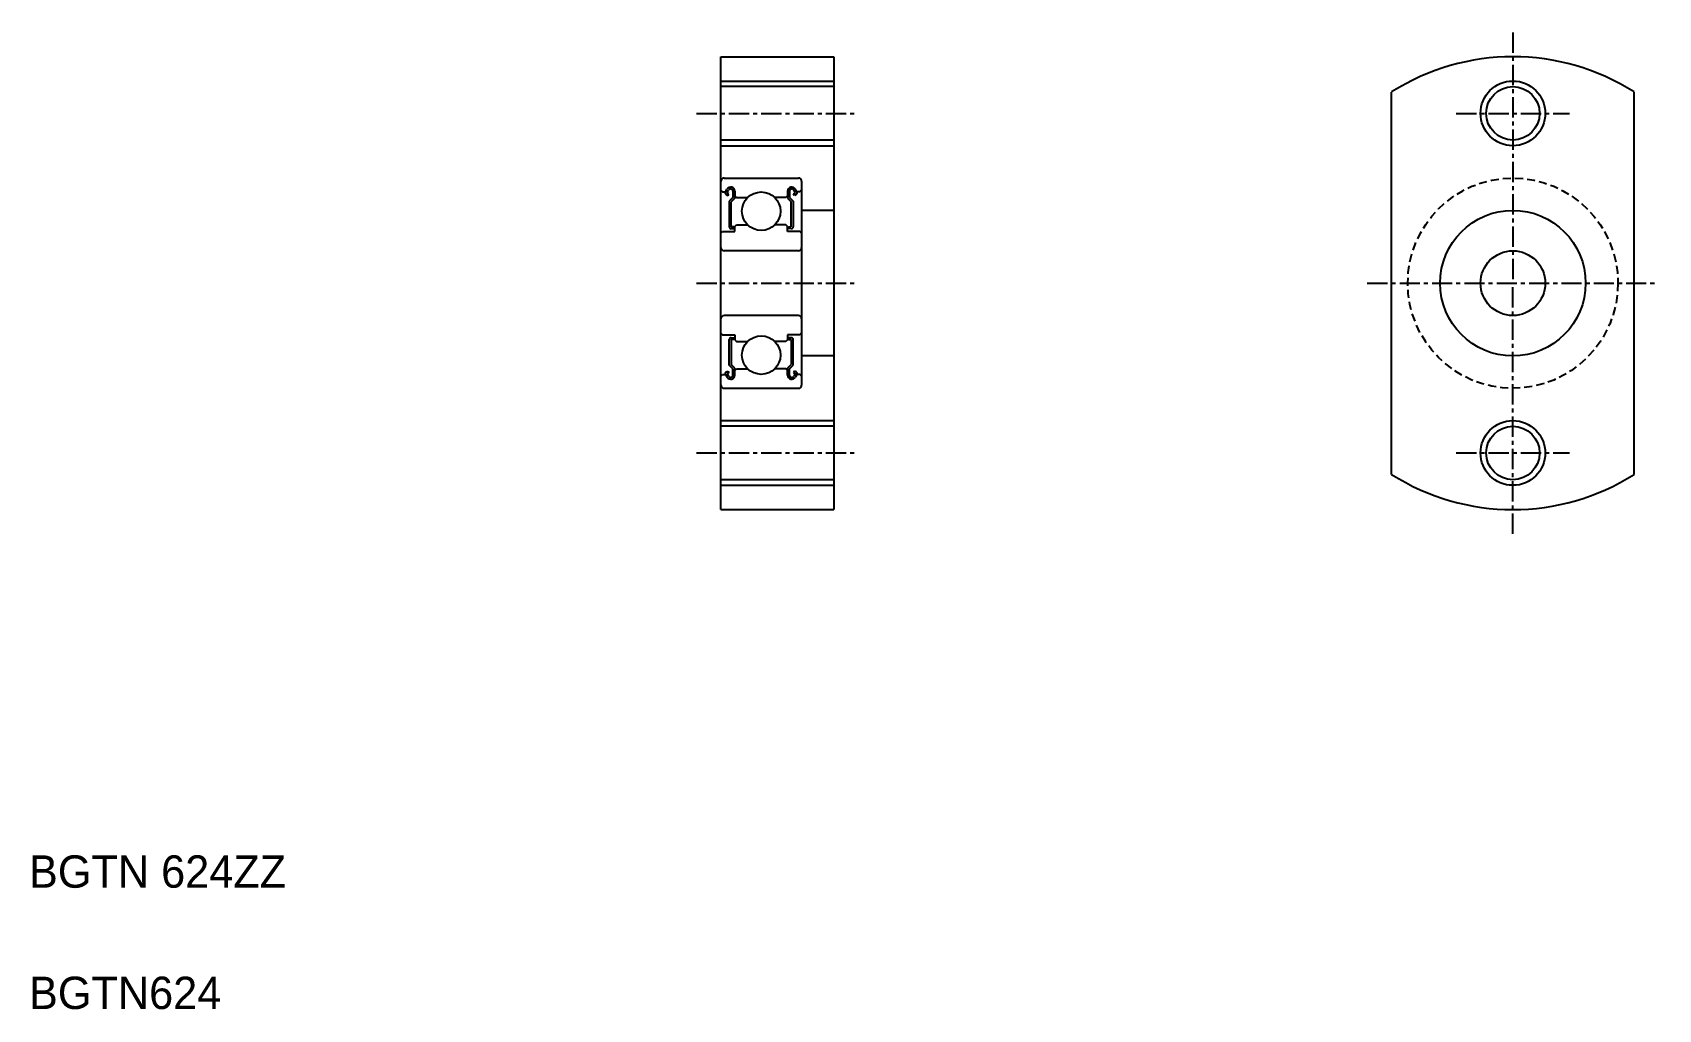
# Model space of a CAD drawing. Extents: x 5 to 106, y 5 to 65.
import ezdxf

# ---------------------------------------------------------------- set-up
doc = ezdxf.new("R2010")
doc.units = 0
doc.linetypes.add('CENTER', pattern=[2, 1.25, -0.25, 0.25, -0.25])
doc.linetypes.add('DASHED', pattern=[0.75, 0.5, -0.25])
doc.layers.get('0').update_dxf_attribs({"linetype": 'CONTINUOUS'})
doc.layers.add('CENTER', color=1, linetype='CENTER')

msp = doc.modelspace()

# ---------------------------------------------------------------- linework, layer by layer
at = {"color": 7, "linetype": 'CONTINUOUS'}
for p, q in [((47.78, 35.88), (47.78, 63.88)), ((47.78, 63.88), (54.78, 63.88)), ((54.78, 63.88), (54.78, 35.88)), ((54.78, 62.03), (47.78, 62.03)), ((89.26, 38.06), (89.26, 61.7)), ((104.26, 38.06), (104.26, 61.7)), ((54.78, 58.73), (47.78, 58.73)), ((47.98, 56.38), (52.58, 56.38)), ((47.78, 55.63), (47.88, 55.53)), ((47.88, 55.53), (48.07, 55.53)), ((48.07, 55.53), (48.16, 55.69)), ((48.11, 55.37), (48.21, 55.31)), ((48.17, 55.47), (48.26, 55.63)), ((48.27, 55.41), (48.17, 55.47)), ((48.21, 55.31), (48.27, 55.41)), ((48.53, 55.56), (48.53, 55.18)), ((48.65, 55.56), (48.65, 55.13)), ((51.9, 55.56), (51.9, 55.13)), ((52.02, 55.56), (52.02, 55.18)), ((52.28, 55.41), (52.39, 55.47)), ((52.34, 55.31), (52.28, 55.41)), ((52.39, 55.47), (52.29, 55.63)), ((52.44, 55.37), (52.34, 55.31)), ((52.49, 55.53), (52.39, 55.69)), ((52.68, 55.53), (52.49, 55.53)), ((52.78, 55.63), (52.68, 55.53)), ((52.78, 56.18), (52.78, 43.58)), ((48.53, 55.18), (48.3, 54.94)), ((48.3, 54.94), (48.3, 53.36)), ((48.65, 55.13), (48.42, 54.9)), ((48.42, 53.36), (48.42, 54.9)), ((48.65, 55.28), (48.75, 55.18)), ((48.75, 55.18), (49.44, 55.18)), ((51.8, 55.18), (51.11, 55.18)), ((51.9, 55.28), (51.8, 55.18)), ((51.9, 55.13), (52.14, 54.9)), ((52.02, 55.18), (52.25, 54.94)), ((52.14, 53.36), (52.14, 54.9)), ((52.25, 54.94), (52.25, 53.36)), ((54.78, 54.38), (52.78, 54.38)), ((48.59, 53.36), (48.42, 53.36)), ((48.59, 53.25), (48.59, 53.36)), ((48.65, 53.38), (48.75, 53.48)), ((48.65, 53.08), (48.65, 53.38)), ((48.75, 53.48), (49.44, 53.48)), ((51.8, 53.48), (51.11, 53.48)), ((51.9, 53.38), (51.8, 53.48)), ((51.9, 53.08), (51.9, 53.38)), ((51.96, 53.25), (51.96, 53.36)), ((51.96, 53.36), (52.14, 53.36)), ((47.78, 52.98), (47.88, 53.08)), ((47.88, 53.08), (48.65, 53.08)), ((48.42, 53.25), (48.59, 53.25)), ((52.68, 53.08), (51.9, 53.08)), ((52.14, 53.25), (51.96, 53.25)), ((52.78, 52.98), (52.68, 53.08)), ((52.58, 51.88), (47.98, 51.88)), ((52.58, 47.88), (47.98, 47.88)), ((47.78, 46.78), (47.88, 46.68)), ((47.88, 46.68), (48.65, 46.68)), ((48.3, 44.81), (48.3, 46.39)), ((48.42, 46.51), (48.59, 46.51)), ((48.59, 46.39), (48.42, 46.39)), ((48.42, 46.39), (48.42, 44.86)), ((48.59, 46.51), (48.59, 46.39)), ((48.65, 46.68), (48.65, 46.38)), ((48.65, 46.38), (48.75, 46.28)), ((48.75, 46.28), (49.44, 46.28)), ((51.8, 46.28), (51.11, 46.28)), ((51.9, 46.38), (51.8, 46.28)), ((51.9, 46.68), (51.9, 46.38)), ((52.68, 46.68), (51.9, 46.68)), ((51.96, 46.51), (51.96, 46.39)), ((52.14, 46.51), (51.96, 46.51)), ((51.96, 46.39), (52.14, 46.39)), ((52.14, 46.39), (52.14, 44.86)), ((52.25, 44.81), (52.25, 46.39)), ((52.78, 46.78), (52.68, 46.68)), ((54.78, 45.38), (52.78, 45.38)), ((48.11, 44.39), (48.21, 44.44)), ((48.27, 44.34), (48.17, 44.29)), ((48.17, 44.29), (48.26, 44.13)), ((48.21, 44.44), (48.27, 44.34)), ((48.53, 44.58), (48.3, 44.81)), ((48.65, 44.63), (48.42, 44.86)), ((48.53, 44.2), (48.53, 44.58)), ((48.65, 44.2), (48.65, 44.63)), ((48.65, 44.48), (48.75, 44.58)), ((48.75, 44.58), (49.44, 44.58)), ((51.8, 44.58), (51.11, 44.58)), ((51.9, 44.48), (51.8, 44.58)), ((51.9, 44.63), (52.14, 44.86)), ((51.9, 44.2), (51.9, 44.63)), ((52.02, 44.58), (52.25, 44.81)), ((52.02, 44.2), (52.02, 44.58)), ((52.34, 44.44), (52.28, 44.34)), ((52.28, 44.34), (52.39, 44.29)), ((52.39, 44.29), (52.29, 44.13)), ((52.44, 44.39), (52.34, 44.44)), ((47.78, 44.13), (47.88, 44.23)), ((47.88, 44.23), (48.07, 44.23)), ((47.98, 43.38), (52.58, 43.38)), ((48.07, 44.23), (48.16, 44.07)), ((52.49, 44.23), (52.39, 44.07)), ((52.68, 44.23), (52.49, 44.23)), ((52.78, 44.13), (52.68, 44.23)), ((54.78, 41.03), (47.78, 41.03)), ((54.78, 37.73), (47.78, 37.73)), ((47.78, 35.88), (54.78, 35.88))]:
    msp.add_line(p, q, dxfattribs=at)
at = {"color": 3, "linetype": 'CONTINUOUS'}
for p, q in [((47.78, 62.38), (54.78, 62.38)), ((47.78, 58.38), (54.78, 58.38)), ((47.78, 41.38), (54.78, 41.38)), ((47.78, 37.38), (54.78, 37.38))]:
    msp.add_line(p, q, dxfattribs=at)
for centre in [(96.76, 60.38), (96.76, 39.38)]:
    msp.add_circle(centre, 2, dxfattribs=at)
at = {"color": 7, "linetype": 'CONTINUOUS'}
for centre, radius in [((96.76, 60.38), 1.65), ((50.28, 54.33), 1.19), ((96.76, 49.88), 4.5), ((96.76, 49.88), 2), ((50.28, 45.43), 1.19), ((96.76, 39.38), 1.65)]:
    msp.add_circle(centre, radius, dxfattribs=at)
at = {"color": 3, "linetype": 'DASHED'}
msp.add_circle((96.76, 49.88), 6.5, dxfattribs=at)
at = {"color": 7, "linetype": 'CONTINUOUS'}
for centre, radius, start, end in [((96.76, 49.88), 14, 57.6076, 122.3924), ((47.98, 56.18), 0.2, 90, 180), ((52.58, 56.18), 0.2, 0, 90), ((48.17, 55.47), 0.116, 150.0007, 240.0004), ((48.39, 55.56), 0.261, 0, 150.0001), ((48.39, 55.56), 0.145, 0, 149.9998), ((52.17, 55.56), 0.261, 30, 180), ((52.17, 55.56), 0.145, 30, 180), ((52.39, 55.47), 0.116, 299.9992, 29.9995), ((48.42, 53.36), 0.116, 180, 270), ((52.14, 53.36), 0.116, 269.9995, 0), ((47.98, 52.08), 0.2, 180, 270), ((52.58, 52.08), 0.2, 270, 0), ((47.98, 47.68), 0.2, 90, 180), ((52.58, 47.68), 0.2, 360, 90), ((48.42, 46.39), 0.116, 90, 179.9999), ((52.14, 46.39), 0.116, 360, 90.0005), ((48.17, 44.29), 0.116, 119.9996, 209.9993), ((52.39, 44.29), 0.116, 330.0005, 60.0008), ((47.98, 43.58), 0.2, 180, 270), ((48.39, 44.2), 0.261, 209.9999, 360), ((48.39, 44.2), 0.145, 210.0002, 360), ((52.17, 44.2), 0.261, 179.9999, 330), ((52.17, 44.2), 0.145, 179.9999, 330), ((52.58, 43.58), 0.2, 270, 360), ((96.76, 49.88), 14, 237.6076, 302.3924)]:
    msp.add_arc(centre, radius, start, end, dxfattribs=at)
at = {"layer": 'CENTER', "color": 1, "linetype": 'CENTER'}
for p, q in [((96.76, 65.38), (96.76, 49.88)), ((46.28, 60.38), (56.28, 60.38)), ((93.26, 60.38), (100.26, 60.38)), ((46.28, 49.88), (56.28, 49.88)), ((87.76, 49.88), (105.76, 49.88)), ((96.76, 34.38), (96.76, 49.88)), ((46.28, 39.38), (56.28, 39.38)), ((93.26, 39.38), (100.26, 39.38))]:
    msp.add_line(p, q, dxfattribs=at)

# ---------------------------------------------------------------- texts
at = {"color": 7, "linetype": 'CONTINUOUS'}
for s, p in [('BGTN 624ZZ', (5, 12.5)), ('BGTN624', (5, 5))]:
    msp.add_text(s, height=2, dxfattribs=at).set_placement(p)

doc.saveas('drawing.dxf')
